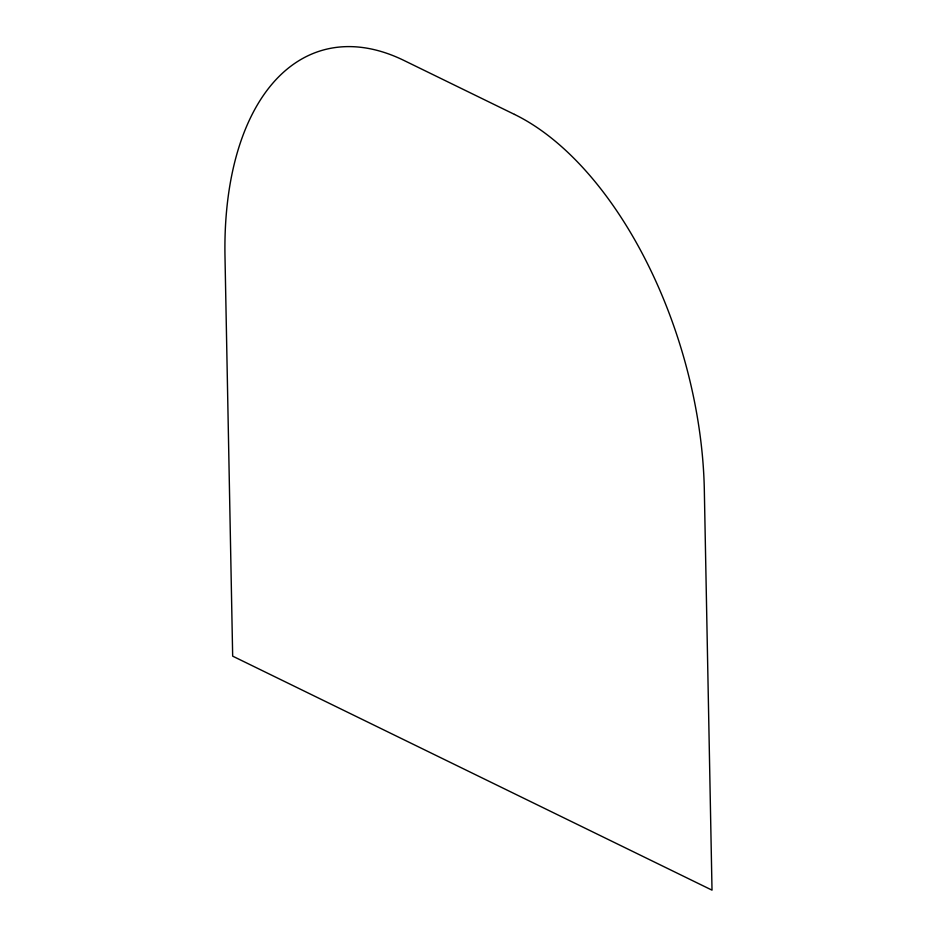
<?xml version="1.0" encoding="UTF-8"?>
<svg xmlns="http://www.w3.org/2000/svg" width="937" height="937" viewBox="0 0 937 937"><rect width="100%" height="100%" fill="white"/><g stroke="black" fill="none" stroke-linecap="round" stroke-linejoin="round"><path stroke-width="1.41" d="M514.483 114.408L403.87 60.413A308.437 169.187 73.5 0 0 224.985 256.129L232.669 656.146L712.015 890.15L704.331 490.133A308.437 169.187 73.5 0 0 514.483 114.408"/></g></svg>
